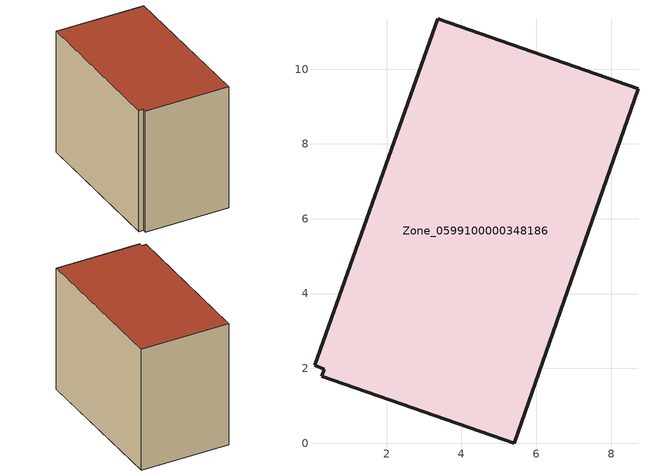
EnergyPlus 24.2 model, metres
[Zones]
Zone_0599100000348186
 floor ground (C_G): 0.33,1.98 0.07,2.08 3.36,11.35 8.72,9.47 5.41,0 0.27,1.79 z0
 wall outside (C_F): 5.41,0 8.72,9.47 3.36,11.35 0.07,2.08 0.33,1.98 0.27,1.79 5.41,0 z0:8.06
 roof outside (C_R): 0.33,1.98 0.27,1.79 5.41,0 8.72,9.47 3.36,11.35 0.07,2.08 z8.06
[BUILDING]
Pand.0599100000348186: North Axis=0; Terrain=City; Loads Convergence Tolerance Value=0.04; Temperature Convergence Tolerance Value=0.4; Solar Distribution=FullExterior; Maximum Number of Warmup Days=25; Minimum Number of Warmup Days=1
[Site:Location]
Rotterdam.The.Hague.AP_ZH_NLD Design_Conditions: Latitude=51.96; Longitude=4.45; Time Zone=1; Elevation=-4.5
[SITE:GROUNDTEMPERATURE:BUILDINGSURFACE]
18, 18, 18, 18, 18, 18, 18, 18, 18, 18, 18, 18
[MATERIAL] Thermal Absorptance=0.9; Solar Absorptance=0.7; Visible Absorptance=0.7
Name | Roughness | Thickness | Conductivity | Density | Specific Heat
G.TC.1992-2005 | MediumSmooth | 0.15 | 0.06 | 540 | 1210
F.TC.1992-2005 | Rough | 0.3 | 0.12 | 1920 | 840
R.TC.1992-2005 | MediumRough | 0.2 | 0.08 | 1500 | 1000
[CONSTRUCTION]
C_G: G.TC.1992-2005
C_F: F.TC.1992-2005
C_R: R.TC.1992-2005
[ZONE]
Zone_0599100000348186: Type=1; Multiplier=1; Ceiling Height=Autocalculate; Volume=Autocalculate; Floor Area=autocalculate; Part of Total Floor Area=Yes
[ZONEINFILTRATION:DESIGNFLOWRATE]
Infil_Zone_0599100000348186: Zone or ZoneList or Space or SpaceList=Zone_0599100000348186; Schedule=AlwaysOn; Design Flow Rate Calculation Method=Flow/Area; Flow Rate per Floor Area=0.0015; Constant Term Coefficient=1; Temperature Term Coefficient=0; Velocity Term Coefficient=0; Velocity Squared Term Coefficient=0
[HVACTEMPLATE:ZONE:IDEALLOADSAIRSYSTEM]
Zone_0599100000348186: Maximum Heating Supply Air Temperature=50; Minimum Cooling Supply Air Temperature=13; Maximum Heating Supply Air Humidity Ratio=0.0156; Minimum Cooling Supply Air Humidity Ratio=0.0077; Heating Limit=NoLimit; Cooling Limit=NoLimit; Dehumidification Control Type=ConstantSensibleHeatRatio; Cooling Sensible Heat Ratio=0.7; Dehumidification Setpoint=60; Humidification Control Type=None; Humidification Setpoint=30; Outdoor Air Method=None; Outdoor Air Flow Rate per Person=0.00944; Outdoor Air Flow Rate per Zone Floor Area=0; Outdoor Air Flow Rate per Zone=0; Demand Controlled Ventilation Type=None; Outdoor Air Economizer Type=NoEconomizer; Heat Recovery Type=None; Sensible Heat Recovery Effectiveness=0.7; Latent Heat Recovery Effectiveness=0.65
[ZONECONTROL:THERMOSTAT]
ThermostatControl_Zone_0599100000348186: Zone or ZoneList=Zone_0599100000348186; Control Type Schedule=DualSetpointControlType; Control 1=Thermostat_Zone_0599100000348186; Temperature Difference Between Cutout And Setpoint=0
[THERMOSTATSETPOINT:DUALSETPOINT]
Thermostat_Zone_0599100000348186: Heating Setpoint Temperature Schedule=HeatingSetpoint_Zone_0599100000348186; Cooling Setpoint Temperature Schedule=CoolingSetpoint_Zone_0599100000348186
[SCHEDULE:COMPACT]
HeatingSetpoint_Zone_0599100000348186: Through: 12/31, For: AllDays, Until: 24:00, 21
CoolingSetpoint_Zone_0599100000348186: Through: 12/31, For: AllDays, Until: 24:00, 24
DualSetpointControlType: Through: 12/31, For: AllDays, Until: 24:00, 4
AlwaysOn: Through: 12/31, For: AllDays, Until: 24:00, 1
